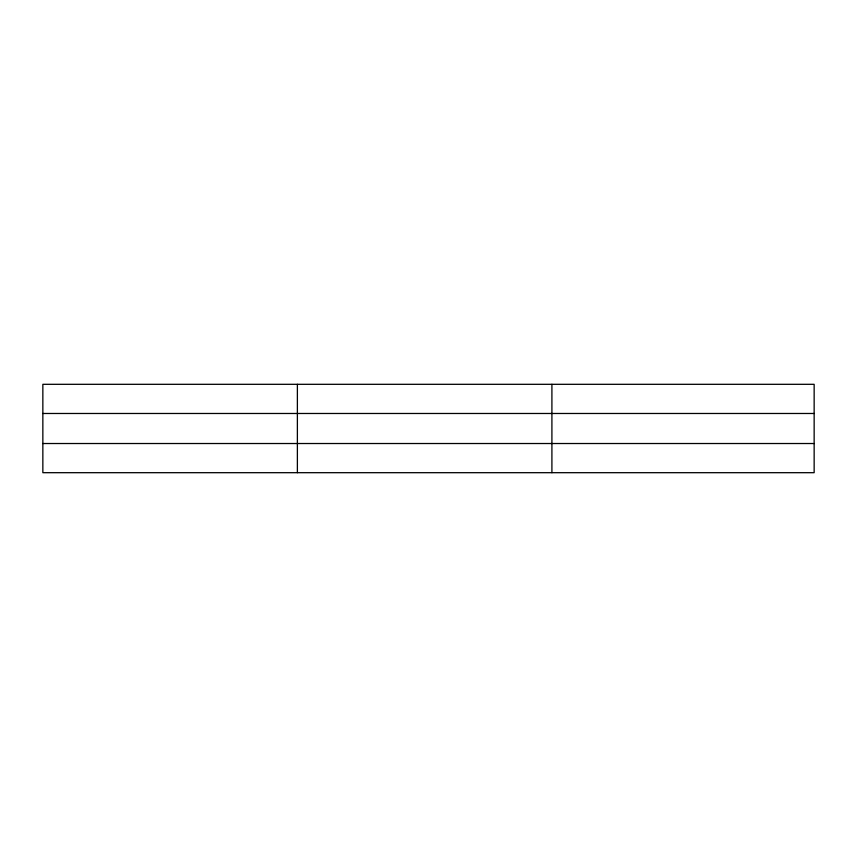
<?xml version="1.0" encoding="UTF-8"?>
<svg xmlns="http://www.w3.org/2000/svg" width="857" height="857" viewBox="0 0 857 857"><rect width="100%" height="100%" fill="white"/><g stroke="black" fill="none" stroke-linecap="round" stroke-linejoin="round"><path stroke-width="1.29" d="M297.379 472.689L297.379 384.311M551.908 472.689L551.908 384.311M814.15 443.519L814.15 472.689L42.85 472.689L42.85 384.311L814.15 384.311L814.15 443.519L42.85 443.519M42.85 413.481L814.15 413.481"/></g></svg>
